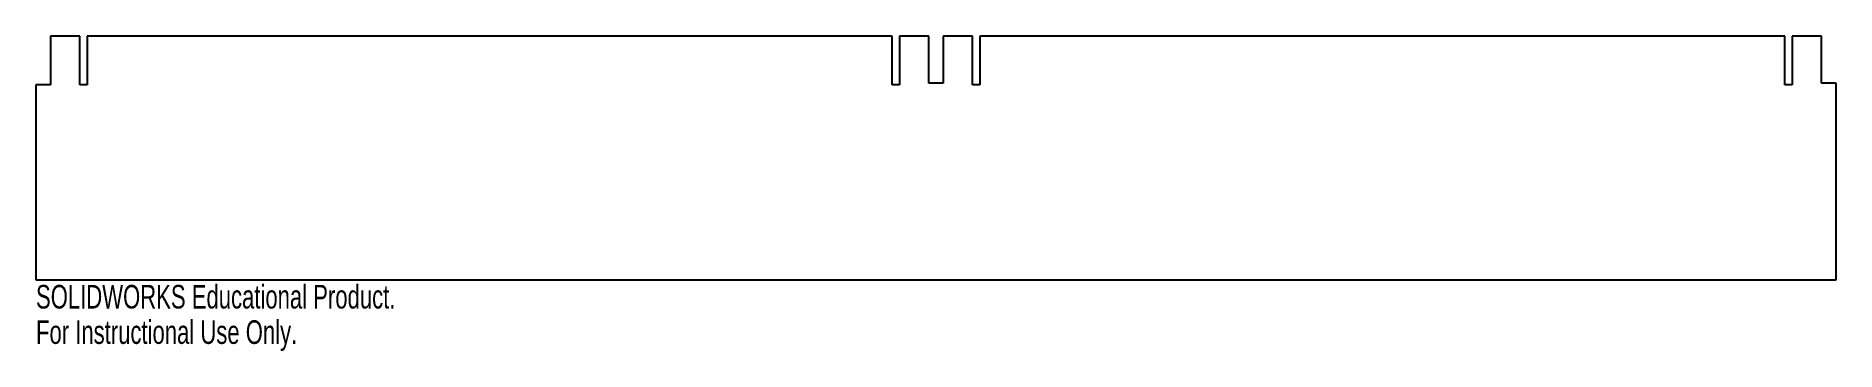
# Model space of a CAD drawing. Header units: millimetres. Extents: x -93 to 276, y -40 to 25.
import ezdxf

# ---------------------------------------------------------------- set-up
doc = ezdxf.new("R2010")
doc.units = ezdxf.units.MM
doc.styles.add('SLDTEXTSTYLE0', font='TXT', dxfattribs={"width": 0.7})

msp = doc.modelspace()

# ---------------------------------------------------------------- linework, layer by layer
at = {"color": 7, "linetype": 'Continuous', "lineweight": 25}
for p, q in [((-84, 25), (-90, 25)), ((-90, 25), (-90, 15)), ((-84, 15), (-84, 25)), ((-82.5, 25), (-82.5, 15)), ((82.5, 25), (-82.5, 25)), ((82.5, 15), (82.5, 25)), ((84, 25), (84, 15)), ((90, 25), (84, 25)), ((90, 15.33), (90, 25)), ((93, 25), (93, 15.33)), ((99, 25), (93, 25)), ((99, 15), (99, 25)), ((100.5, 25), (100.5, 15)), ((265.5, 25), (100.5, 25)), ((265.5, 15), (265.5, 25)), ((267, 25), (267, 15)), ((273, 25), (267, 25)), ((273, 15.33), (273, 25)), ((-93, 15), (-93, -25)), ((-90, 15), (-93, 15)), ((-82.5, 15), (-84, 15)), ((84, 15), (82.5, 15)), ((93, 15.33), (90, 15.33)), ((100.5, 15), (99, 15)), ((267, 15), (265.5, 15)), ((276, 15.33), (273, 15.33)), ((276, -25), (276, 15.33)), ((-93, -25), (276, -25))]:
    msp.add_line(p, q, dxfattribs=at)

# ---------------------------------------------------------------- texts
at = {"color": 7, "linetype": 'Continuous', "char_height": 4.8336, "attachment_point": 1, "style": 'SLDTEXTSTYLE0'}
for s, insert in [('SOLIDWORKS Educational Product.', (-93, -26.02)), ('For Instructional Use Only.', (-93, -33.27))]:
    msp.add_mtext(s, dxfattribs=dict(at, insert=insert))

doc.saveas('drawing.dxf')
